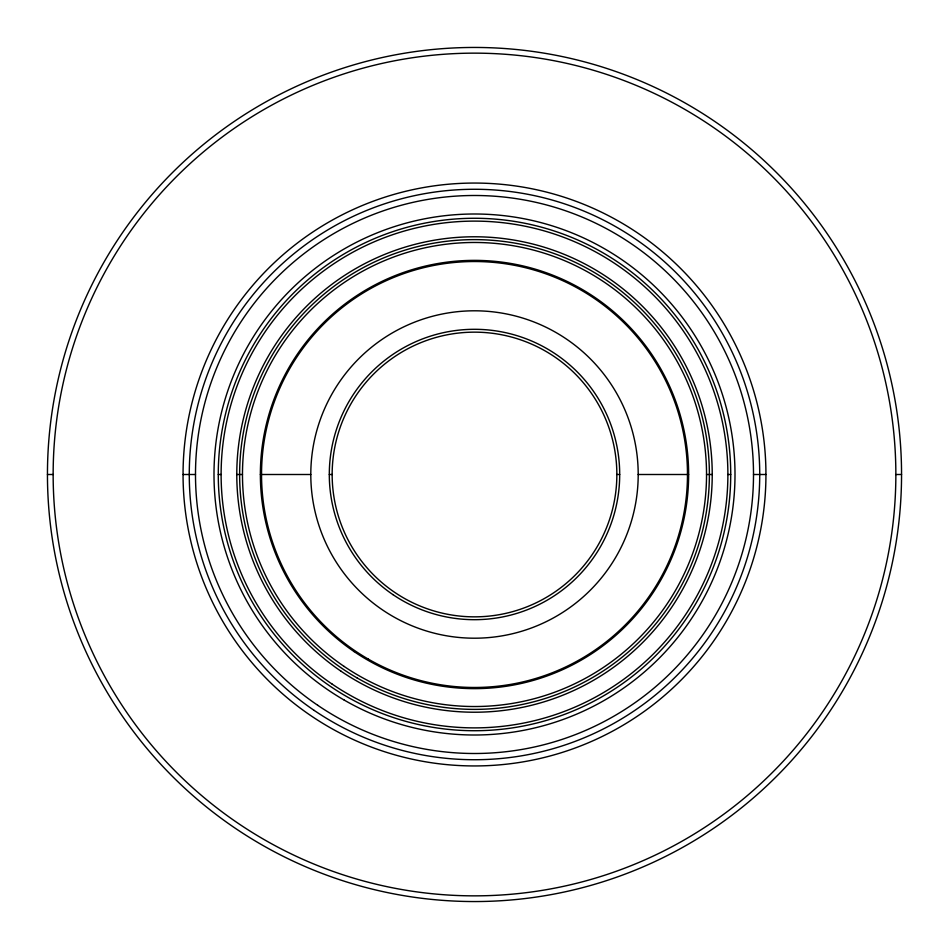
<?xml version="1.0" encoding="UTF-8"?>
<svg xmlns="http://www.w3.org/2000/svg" width="949" height="949" viewBox="0 0 949 949"><rect width="100%" height="100%" fill="white"/><g stroke="black" fill="none" stroke-linecap="round" stroke-linejoin="round"><path stroke-width="1.42" d="M47.45 474.5L53.144 474.5M183.062 474.5L195.494 474.5M218.282 474.5L221.117 474.5M236.775 474.5L242.47 474.5M260.37 474.5L310.798 474.5M329.303 474.5L332.138 474.5M616.85 474.5A142.35 142.35 0 0 0 403.325 351.225A142.35 142.35 0 0 0 403.325 597.775A142.35 142.35 0 0 0 616.85 474.5L619.697 474.5M638.202 474.5A163.703 163.703 0 0 0 392.649 332.731A163.703 163.703 0 0 0 392.649 616.269A163.703 163.703 0 0 0 638.202 474.5L688.63 474.5M706.531 474.5L712.225 474.5M727.883 474.5L730.718 474.5A256.23 256.23 0 0 1 346.385 696.4A256.23 256.23 0 0 1 346.385 252.6A256.23 256.23 0 0 1 730.73 474.5M753.506 474.5L765.938 474.5A291.438 291.438 0 0 1 328.781 726.898A291.438 291.438 0 0 1 328.781 222.102A291.438 291.438 0 0 1 765.938 474.5M895.856 474.5A421.356 421.356 0 0 1 263.822 839.402A421.356 421.356 0 0 1 263.822 109.598A421.356 421.356 0 0 1 895.856 474.5L901.55 474.5A427.05 427.05 0 0 1 260.975 844.337A427.05 427.05 0 0 1 260.975 104.663A427.05 427.05 0 0 1 901.55 474.5M392.922 594.608A145.197 145.197 0 0 0 619.306 485.093A145.197 145.197 0 0 0 411.273 343.787A145.197 145.197 0 0 0 392.922 594.608M357.061 677.906A234.877 234.877 0 0 0 709.378 474.5A234.877 234.877 0 0 0 357.061 271.094A234.877 234.877 0 0 0 357.061 677.906M340.928 671.145A237.725 237.725 0 0 0 711.596 491.855A237.725 237.725 0 0 0 370.988 260.5A237.725 237.725 0 0 0 340.928 671.145M332.126 684.099A253.383 253.383 0 0 0 727.207 492.994A253.383 253.383 0 0 0 364.167 246.396A253.383 253.383 0 0 0 332.126 684.099M344.131 666.435A232.03 232.03 0 0 0 705.914 491.44A232.03 232.03 0 0 0 373.467 265.625A232.03 232.03 0 0 0 344.131 666.435M354.179 651.631A214.13 214.13 0 0 0 688.061 490.135A214.13 214.13 0 0 0 381.261 281.734A214.13 214.13 0 0 0 354.179 651.631M368.01 658.938A212.979 212.979 0 0 0 687.479 474.5A212.979 212.979 0 0 0 368.01 290.062A212.979 212.979 0 0 0 368.01 658.938M314.238 710.445A285.222 285.222 0 0 0 758.963 495.319A285.222 285.222 0 0 0 350.3 217.736A285.222 285.222 0 0 0 314.238 710.445M317.737 705.297A279.006 279.006 0 0 0 752.759 494.868A279.006 279.006 0 0 0 353.004 223.335A279.006 279.006 0 0 0 317.737 705.297M344.25 700.101A260.5 260.5 0 0 0 735 474.5A260.5 260.5 0 0 0 344.25 248.899A260.5 260.5 0 0 0 344.25 700.101"/></g></svg>
